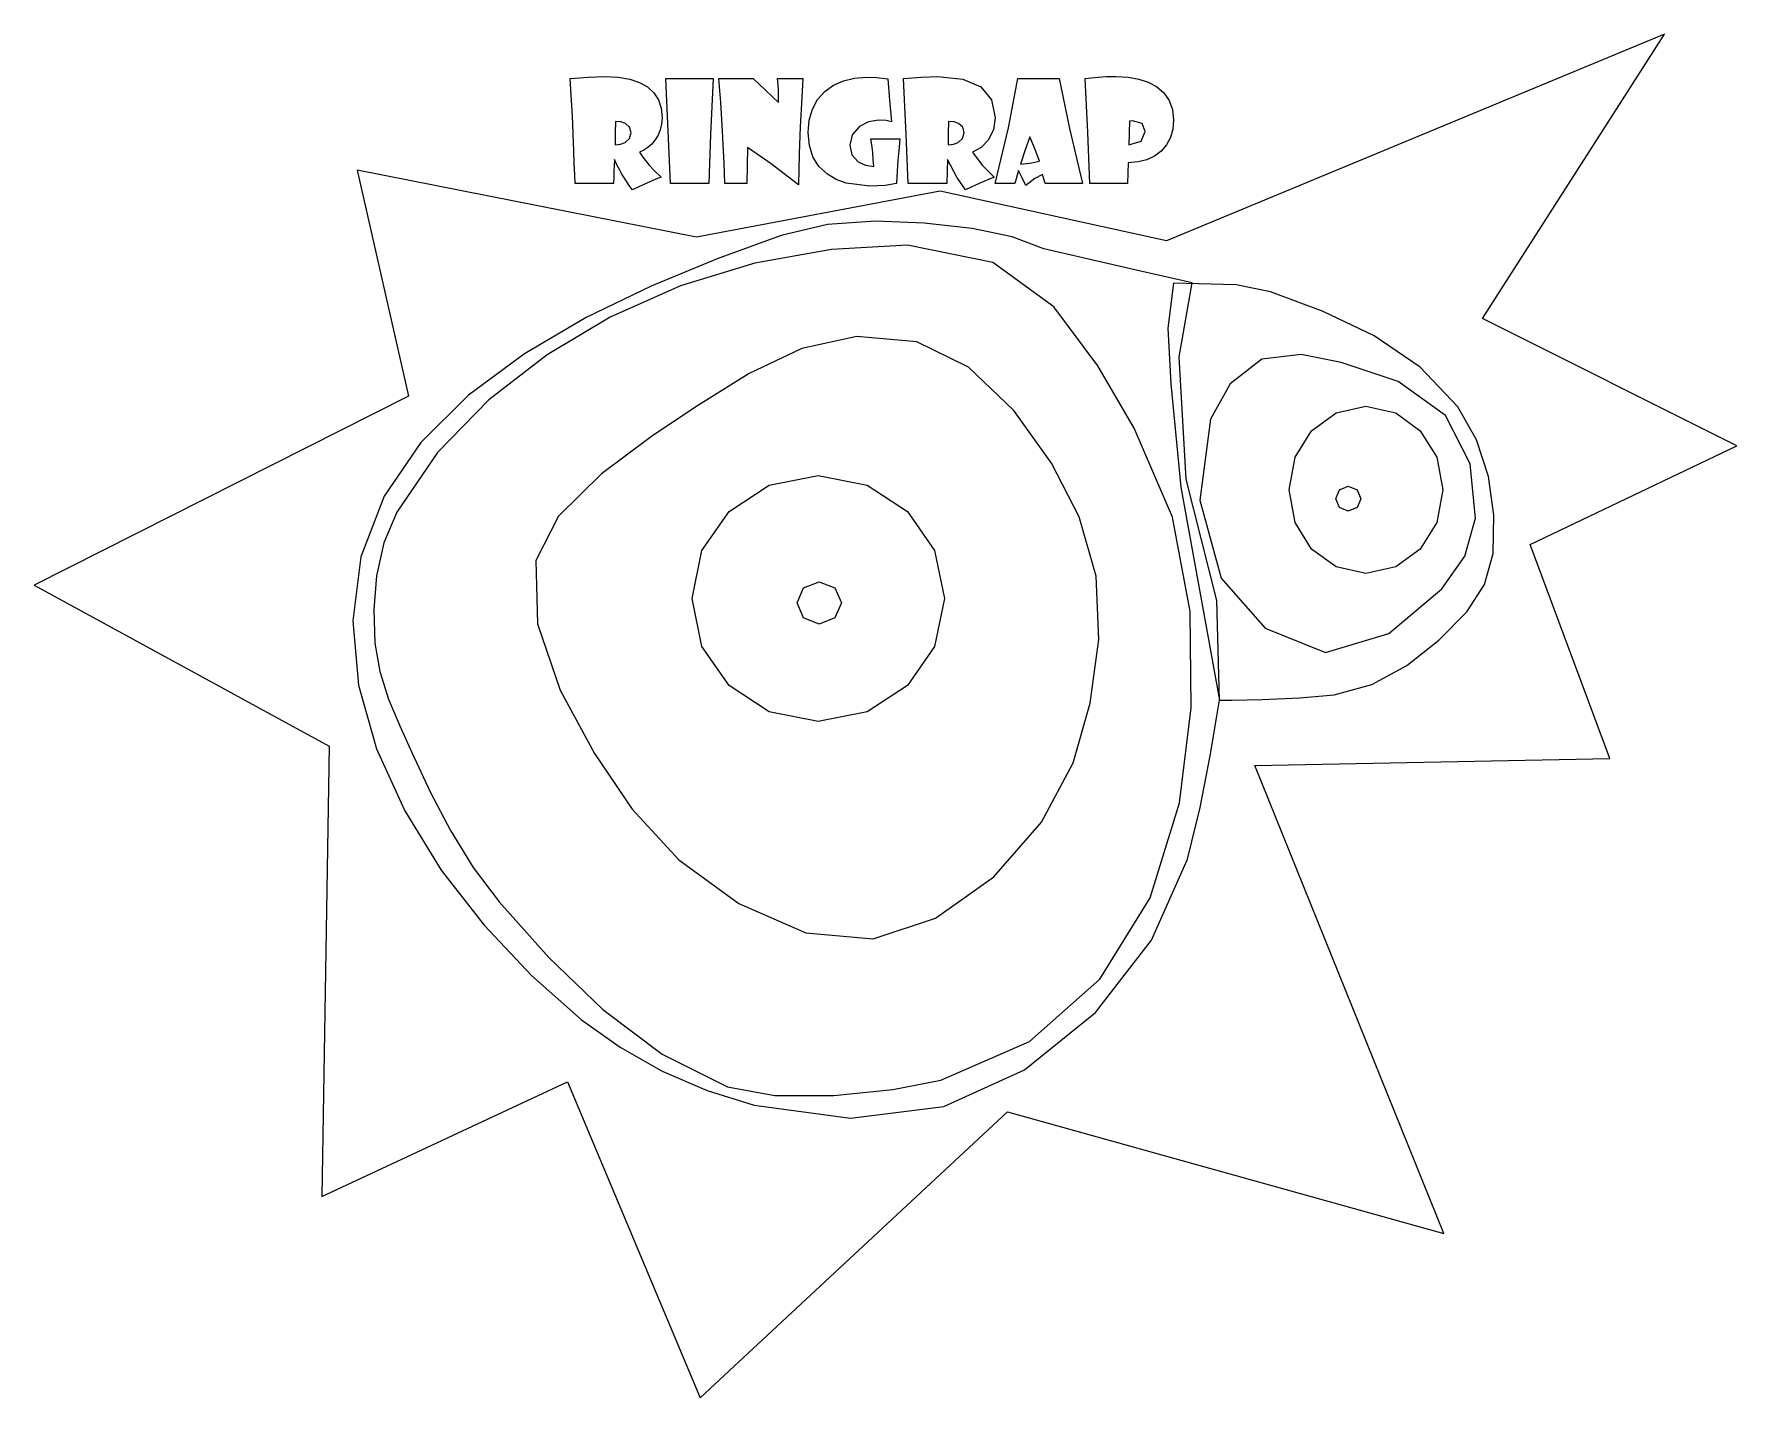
# Model space of a CAD drawing. Extents: x -64 to 74, y -65 to 45.
import ezdxf

# ---------------------------------------------------------------- set-up
doc = ezdxf.new("R2010")
doc.units = 0
for name, color, linetype in [('Cut_out', 7, 'CONTINUOUS'), ('GBase', 7, 'CONTINUOUS'), ('GHull0', 7, 'CONTINUOUS'), ('GHull1', 7, 'CONTINUOUS'), ('GHull3', 7, 'CONTINUOUS'), ('Hull2', 7, 'CONTINUOUS'), ('TBase', 7, 'CONTINUOUS'), ('Text', 7, 'CONTINUOUS'), ('THull0', 7, 'CONTINUOUS'), ('THull1', 7, 'CONTINUOUS'), ('THull3', 7, 'CONTINUOUS')]:
    doc.layers.add(name, color=color, linetype=linetype)

msp = doc.modelspace()

# ---------------------------------------------------------------- linework, layer by layer
at = {"layer": 'Cut_out', "color": 7}
msp.add_lwpolyline([(-10.263148, 28.366213), (-37.631551, 33.782876), (-33.497782, 15.537274), (-63.717057, 0.285102), (-39.91225, -12.686396), (-40.482424, -49.035038), (-20.668842, -39.769711), (-9.978061, -65.285027), (14.82455, -42.192955), (50.032855, -52.028456), (34.780674, -14.254366), (63.431968, -13.684193), (57.017499, 3.563592), (73.695117, 11.54605), (53.168818, 21.8092), (67.850822, 44.758743), (27.653485, 28.081123), (9.407887, 32.072349), (-10.263148, 28.366213)], dxfattribs=at)
at = {"layer": 'GBase', "color": 7}
msp.add_lwpolyline([(29.721974, 24.673417), (25.46903, 25.649561), (17.765546, 27.417678), (15.207579, 28.391144), (11.973674, 29.078931), (8.100137, 29.493885), (4.18348, 29.664675), (0.313239, 29.400049), (-3.421049, 28.508755), (-8.607748, 26.612656), (-13.925718, 24.420489), (-19.174179, 21.887892), (-24.152351, 18.970507), (-28.659447, 15.623967), (-32.494683, 11.803917), (-35.457282, 7.465964), (-37.346461, 2.565796), (-37.99851, -2.592944), (-37.525362, -7.784761), (-36.078287, -12.92304), (-33.808557, -17.921167), (-30.867443, -22.692613), (-27.406212, -27.150708), (-23.576141, -31.208951), (-19.528493, -34.780671), (-16.426436, -36.995071), (-13.02314, -38.906449), (-9.390568, -40.474702), (-5.600673, -41.659725), (2.163248, -42.719638), (9.692974, -41.765304), (16.192151, -38.824492), (21.928885, -34.189274), (26.465424, -28.353032), (29.364011, -21.809201), (30.381589, -17.657402), (31.195058, -13.486045), (31.734452, -10.269022), (31.929798, -8.980254), (31.723609, -0.943271), (29.2592, 8.84668), (28.675166, 18.727898), (29.721974, 24.673417)], dxfattribs=at)
at = {"layer": 'GHull0', "color": 7}
msp.add_lwpolyline([(1.425438, -1.140346), (0.903561, -2.349866), (-0.356358, -2.850867), (-1.61628, -2.349866), (-2.138157, -1.140346), (-1.61628, 0.069173), (-0.356358, 0.570174), (0.903561, 0.069173), (1.425438, -1.140346)], dxfattribs=at)
at = {"layer": 'GHull1', "color": 7}
msp.add_lwpolyline([(9.740325, -0.783307), (8.940319, -4.647804), (6.758625, -7.803613), (3.522744, -9.931286), (-0.439834, -10.71149), (-4.402412, -9.931286), (-7.638293, -7.803613), (-9.819986, -4.647804), (-10.619993, -0.783307), (-9.819986, 3.081162), (-7.638293, 6.236971), (-4.402412, 8.364644), (-0.439834, 9.144847), (3.522744, 8.364644), (6.758625, 6.236971), (8.940319, 3.081162), (9.740325, -0.783307)], dxfattribs=at)
at = {"layer": 'GHull3', "color": 7}
msp.add_lwpolyline([(9.464044, -39.634611), (16.616125, -36.515096), (22.279772, -31.488182), (26.347732, -24.942912), (28.712741, -17.268161), (29.66407, -9.600381), (29.572938, -1.829251), (28.136714, 5.779573), (25.052783, 12.960435), (22.134476, 17.984172), (18.561158, 22.757314), (13.658699, 26.325865), (6.752961, 27.735836), (0.623791, 27.374309), (-5.543157, 26.276594), (-11.560321, 24.451294), (-17.240133, 21.907004), (-22.302223, 18.869438), (-27.028523, 15.23581), (-31.164474, 11.006696), (-34.455523, 6.182699), (-35.491206, 3.707102), (-36.084406, 1.054411), (-36.303712, -1.677415), (-36.217727, -4.39053), (-35.827239, -6.674301), (-35.115153, -8.896942), (-34.208805, -11.069094), (-33.235533, -13.201536), (-31.746193, -16.377778), (-30.125021, -19.498225), (-28.296898, -22.486365), (-26.186713, -25.265859), (-22.177309, -29.743315), (-17.82137, -33.951954), (-13.039258, -37.545263), (-7.751339, -40.176844), (-3.932949, -40.873538), (0.80944, -40.873538), (5.575284, -40.389019), (9.464044, -39.635824), (9.464044, -39.634611)], dxfattribs=at)
at = {"layer": 'Hull2', "color": 7}
msp.add_lwpolyline([(-10.317612, 14.68851), (-13.898715, 12.293855), (-17.935122, 9.26482), (-21.388168, 5.848238), (-23.2192, 2.290883), (-23.080313, -2.838421), (-21.274381, -8.17736), (-18.500583, -13.296674), (-15.458089, -17.767045), (-11.688873, -21.863586), (-6.845017, -25.404854), (-1.444398, -27.747862), (3.995088, -28.249597), (9.034575, -26.586095), (13.718854, -23.23527), (17.573, -18.838643), (20.12207, -14.037676), (21.509068, -9.218224), (22.205325, -4.09764), (21.985948, 1.016988), (20.62604, 5.818661), (18.375386, 10.136717), (15.35009, 14.391161), (11.686976, 17.887115), (7.522863, 19.929778), (2.689158, 20.366576), (-1.757758, 19.392966), (-6.024481, 17.377445), (-10.317612, 14.68851)], dxfattribs=at)
at = {"layer": 'TBase', "color": 7}
msp.add_lwpolyline([(28.223662, 24.660073), (27.760391, 21.025206), (28.009844, 16.535079), (28.829471, 8.19627), (31.929798, -8.980254), (32.935525, -8.973763), (35.383848, -8.927253), (38.421482, -8.800366), (41.195142, -8.552659), (44.234063, -7.711101), (47.064642, -6.176602), (49.633166, -4.155214), (51.885923, -1.853099), (53.318989, 0.341998), (54.024078, 2.85084), (54.076544, 5.941682), (53.637555, 9.050303), (52.679109, 12.016995), (51.173205, 14.681991), (48.135292, 17.884104), (44.418448, 20.408997), (40.30157, 22.386717), (36.063566, 23.947324), (33.277833, 24.528324), (28.223662, 24.660073)], dxfattribs=at)
at = {"layer": 'Text', "color": 7}
for points in [[(-13.044551, 37.994283), (-13.08004, 37.501633), (-13.186495, 37.037922), (-13.363916, 36.603153), (-13.612303, 36.197323), (-13.878958, 35.879682), (-14.177304, 35.610276), (-14.507343, 35.389101), (-14.869075, 35.216158), (-14.592094, 34.831684), (-14.080837, 34.174363), (-13.683968, 33.752683), (-13.121722, 33.215248), (-13.536518, 33.049882), (-14.262738, 32.741202), (-14.862189, 32.46284), (-15.425801, 32.189988), (-15.530192, 32.32848), (-15.683498, 32.54552), (-15.885727, 32.841109), (-16.136871, 33.215248), (-16.278465, 33.460538), (-16.449686, 33.777485), (-16.650535, 34.166094), (-16.881009, 34.626359), (-16.883832, 34.626359), (-16.886654, 34.626359), (-16.889476, 34.626359), (-16.892298, 34.626359), (-16.906071, 34.144047), (-16.919843, 33.661732), (-16.933616, 33.17942), (-16.947388, 32.697105), (-17.723223, 32.697105), (-18.49906, 32.697105), (-19.274894, 32.697105), (-20.050729, 32.697105), (-20.084147, 33.395424), (-20.123765, 34.288739), (-20.169587, 35.377045), (-20.221606, 36.660343), (-20.254335, 37.551586), (-20.302911, 38.599238), (-20.367334, 39.803299), (-20.447604, 41.163771), (-19.70622, 41.233703), (-18.99791, 41.283656), (-18.322671, 41.313628), (-17.680505, 41.323619), (-16.594009, 41.271594), (-15.65238, 41.115531), (-14.855616, 40.855424), (-14.20372, 40.491278), (-13.696688, 40.023088), (-13.33452, 39.45086), (-13.117218, 38.774588), (-13.044782, 37.994277), (-13.044782, 37.994277), (-13.04478, 37.994277), (-13.04478, 37.994277), (-13.044777, 37.994277), (-13.044777, 37.994277), (-13.044777, 37.994277), (-13.044774, 37.994277), (-13.044551, 37.994283)], [(6.148764, 36.318589), (6.079857, 35.641969), (5.983399, 34.549188), (5.92965, 33.700317), (5.878669, 32.708128), (4.970537, 32.5469), (3.723417, 32.493157), (1.81483, 32.730178), (1.008335, 33.026458), (0.300369, 33.441246), (-0.379693, 34.075142), (-0.865451, 34.846845), (-1.156905, 35.756348), (-1.254057, 36.803658), (-1.168964, 37.814445), (-0.913683, 38.708102), (-0.488213, 39.484628), (0.107445, 40.144023), (0.797495, 40.638389), (1.588832, 40.991511), (2.481456, 41.203387), (3.475369, 41.274016), (4.292541, 41.243691), (5.167602, 41.152748), (5.319183, 39.413663), (5.470768, 37.674579), (5.029793, 37.777929), (4.434484, 37.812382), (3.621439, 37.681465), (2.891082, 37.288728), (2.312303, 36.619), (2.119379, 35.789422), (2.283364, 35.027366), (2.775325, 34.460994), (3.369256, 34.168848), (4.048633, 34.086169), (4.004536, 34.64014), (3.960439, 35.194111), (3.906698, 35.646104), (3.811611, 36.318589), (4.980189, 36.318589), (6.148764, 36.318589)], [(13.832705, 37.994283), (13.690761, 37.037922), (13.264952, 36.197323), (12.699952, 35.610276), (12.008183, 35.216158), (12.796421, 34.174363), (13.755534, 33.215248), (12.614518, 32.741202), (11.451455, 32.189988), (10.740387, 33.215248), (9.996246, 34.626359), (9.985211, 34.626359), (9.93009, 32.697105), (6.826747, 32.697105), (6.65587, 36.660343), (6.429872, 41.163771), (7.879568, 41.283656), (9.196973, 41.323625), (11.225098, 41.115537), (12.673759, 40.491284), (13.542955, 39.450866), (13.832693, 37.994283), (13.832696, 37.994283), (13.832699, 37.994283), (13.832702, 37.994283), (13.832705, 37.994283)], [(28.235961, 37.823406), (28.173429, 37.079781), (27.985841, 36.414361), (27.673201, 35.827144), (27.235506, 35.318133), (26.694452, 34.906958), (26.071748, 34.613264), (25.367398, 34.43705), (24.581403, 34.378311), (24.515256, 32.697105), (21.478059, 32.697105), (21.318209, 36.803658), (21.092211, 41.163771), (21.57211, 41.238526), (22.151921, 41.291923), (22.831637, 41.323963), (23.611264, 41.33466), (24.572443, 41.284012), (25.433026, 41.132083), (26.193016, 40.878868), (26.852409, 40.524374), (27.457708, 40.01036), (27.890066, 39.388864), (28.149485, 38.659884), (28.235961, 37.823406)], [(-8.904927, 41.163771), (-9.119898, 36.660343), (-9.263216, 32.697105), (-12.355534, 32.697105), (-12.730359, 41.163771), (-8.904927, 41.163771)], [(-1.678494, 41.163771), (-1.770826, 39.635524), (-1.893468, 37.277704), (-1.969265, 35.085244), (-2.031272, 32.586863), (-2.942158, 33.293796), (-4.230621, 34.279093), (-5.027128, 34.837196), (-6.137825, 35.618545), (-6.165398, 34.157825), (-6.192943, 32.697105), (-7.0804, 32.697105), (-7.967856, 32.697105), (-8.040892, 34.312164), (-8.171807, 36.919414), (-8.310987, 39.237269), (-8.452925, 41.163771), (-7.069376, 41.163771), (-5.685827, 41.163771), (-4.660567, 40.193632), (-3.635304, 39.223494), (-3.640836, 39.818802), (-3.657346, 40.270803), (-3.682153, 40.662161), (-3.723488, 41.163771), (-2.700988, 41.163771), (-1.678494, 41.163771)], [(20.88826, 32.697105), (17.873114, 32.697105), (17.669163, 33.430222), (17.035266, 33.09398), (16.313173, 32.537254), (15.99898, 33.204224), (15.728885, 33.76095), (15.431228, 32.697105), (13.832705, 32.697105), (14.924111, 37.189509), (15.679276, 41.163771), (18.99208, 41.163771), (19.835439, 37.134389), (20.88826, 32.697105)], [(-15.547069, 36.803658), (-15.657316, 37.252897), (-15.988041, 37.553311), (-16.354603, 37.671819), (-16.803841, 37.696626), (-16.82038, 36.754046), (-16.836918, 35.811469), (-16.404217, 35.862453), (-16.021121, 36.015417), (-15.665591, 36.344765), (-15.547069, 36.803658)], [(11.330186, 36.803658), (11.219939, 37.252897), (10.889214, 37.553311), (10.522656, 37.671819), (10.073417, 37.696626), (10.056879, 36.754046), (10.040341, 35.811469), (10.473044, 35.862453), (10.856141, 36.015417), (11.21167, 36.344765), (11.330186, 36.803658)], [(25.948417, 36.897364), (25.693474, 37.542284), (24.928669, 37.757262), (24.680621, 37.740723), (24.6255, 35.811469), (25.617684, 36.104989), (25.948417, 36.897362), (25.948417, 36.897364), (25.948417, 36.897364)], [(17.410091, 34.505091), (17.079364, 35.453182), (16.643903, 36.456392), (16.247028, 35.409085), (15.89425, 34.268069), (16.643903, 34.334214), (17.410091, 34.505091)]]:
    msp.add_lwpolyline(points, dxfattribs=at)
at = {"layer": 'THull0', "color": 7}
msp.add_lwpolyline([(43.3333, 7.269735), (43.041048, 6.564179), (42.335492, 6.271938), (41.629937, 6.564179), (41.337687, 7.269735), (41.629937, 7.97529), (42.335492, 8.267531), (43.041048, 7.97529), (43.3333, 7.269735)], dxfattribs=at)
at = {"layer": 'THull1', "color": 7}
msp.add_lwpolyline([(49.95974, 7.982459), (49.472607, 5.353813), (48.144151, 3.20723), (46.173788, 1.759967), (43.760932, 1.229276), (41.348076, 1.759967), (39.37771, 3.20723), (38.049254, 5.353813), (37.562121, 7.982459), (38.049254, 10.611105), (39.37771, 12.757659), (41.348076, 14.204922), (43.760932, 14.735641), (46.173788, 14.204922), (48.144151, 12.757659), (49.472607, 10.611105), (49.95974, 7.982459)], dxfattribs=at)
at = {"layer": 'THull3', "color": 7}
msp.add_lwpolyline([(50.1754, 13.969295), (46.357653, 16.714713), (41.765319, 18.245605), (38.51798, 18.912463), (35.350848, 18.530692), (32.804072, 16.545863), (31.21708, 13.684194), (30.35574, 7.147222), (32.072343, 0.855275), (35.618491, -3.18784), (40.482424, -5.131561), (45.603168, -3.618935), (49.89031, 0.000001), (51.724199, 2.637621), (52.598642, 5.701764), (52.159972, 10.080386), (50.1754, 13.969295)], dxfattribs=at)

doc.saveas('drawing.dxf')
